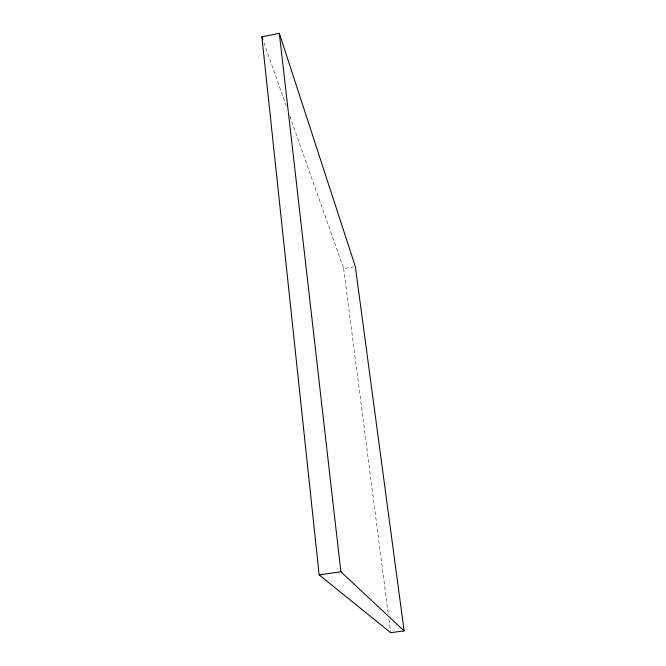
<?xml version="1.0" encoding="UTF-8"?>
<svg xmlns="http://www.w3.org/2000/svg" width="666" height="666" viewBox="0 0 666 666"><rect width="100%" height="100%" fill="white"/><g stroke="black" fill="none" stroke-linecap="round" stroke-linejoin="round"><path stroke-width="0.5" stroke-dasharray="3.33 2.5" d="M289.827 116.026L343.648 268.573L353.38 266.866M263.944 42.691L286.372 106.252M343.648 268.573L388.153 613.103M388.952 619.288L390.684 632.7"/><path stroke-width="1" d="M261.871 36.821L279.337 33.3L355.328 266.533L404.129 630.885L390.684 632.7L319.156 574.883L261.871 36.821L262.912 39.752M319.156 574.883L340.884 571.786L404.129 630.885M279.337 33.3L340.884 571.786"/></g></svg>
